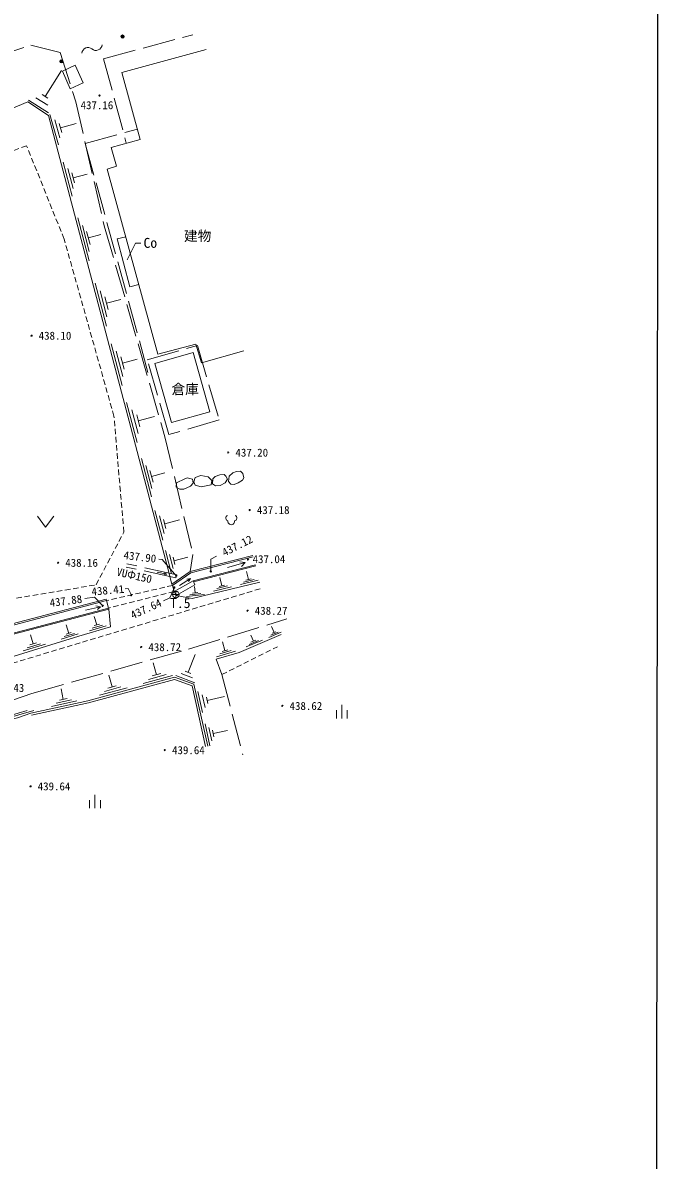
# Model space of a CAD drawing. Units: millimetres, scale not verified. Extents: x 5000 to 205306, y 4475 to 143512.
# Drawn here: x 176144 to 205306, y 36250 to 88368 of the extents above; entities that cross this region are included whole.
import ezdxf
from ezdxf.enums import TextEntityAlignment as Align

# ---------------------------------------------------------------- set-up
doc = ezdxf.new("R2010")
doc.units = ezdxf.units.MM
doc.header["$LTSCALE"] = 250
doc.linetypes.add('DASHED', pattern=[7.5, 6, -1.5])
doc.linetypes.add('USER2', pattern=[1.5, 1, -0.5])
for name, color, linetype, lineweight in [('図枠', 7, 'Continuous', 25), ('基準点プロット', 7, 'Continuous', 13), ('汎用Layer', 7, 'Continuous', 13), ('独標', 7, 'Continuous', 13), ('現況', 7, 'Continuous', 13)]:
    doc.layers.add(name, color=color, linetype=linetype, lineweight=lineweight)
doc.layers.add('基準点点名', color=7, linetype='Continuous')
doc.styles.add('ＭＳ ゴシック', font='')
doc.styles.get('ＭＳ ゴシック').set_extended_font_data('MS Gothic')

msp = doc.modelspace()

# ---------------------------------------------------------------- hatches: boundary and pattern name
at = {"layer": '独標'}
h = msp.add_hatch(color=256, dxfattribs=at)
edge = h.paths.add_edge_path()
edge.add_ellipse((179658.7, 85032.8), major_axis=(23, 19.3), ratio=1, start_angle=140, end_angle=-40)
h = msp.add_hatch(color=256, dxfattribs=at)
edge = h.paths.add_edge_path()
edge.add_ellipse((176546.8, 74030.3), major_axis=(23, 19.3), ratio=1, start_angle=140, end_angle=-40)
for points in [[(185532.4, 68672.2, 0.41422), (185562.4, 68642.2, 0.41422)], [(186514.7, 66040.4, 0.41422), (186544.7, 66010.4, 0.41422)], [(177735.3, 63625.7, 0.41422), (177765.3, 63595.7, 0.41422)], [(186441.3, 63769.3, 0.41422), (186471.3, 63739.3, 0.41422)], [(183150.7, 63004.7, 0.41422), (183180.7, 62974.7, 0.41422)], [(181093, 62138.6, 0.41422), (181123, 62108.6, 0.41422)], [(179778.9, 61652.5, 0.41422), (179808.9, 61622.5, 0.41422)], [(186417.9, 61427.1, 0.41422), (186447.9, 61397.1, 0.41422)], [(181544.7, 59760.3, 0.41422), (181574.7, 59730.3, 0.41422)], [(188011.9, 57064.6, 0.41422), (188041.9, 57034.6, 0.41422)], [(188011.9, 57064.6, 0.41422), (188041.9, 57034.6, 0.41422)], [(182627.9, 55039.2, 0.41421), (182657.9, 55009.2, 0.41421)]]:
    msp.add_hatch(color=256, dxfattribs=at).paths.add_polyline_path(points)
h = msp.add_hatch(color=256, dxfattribs=at)
edge = h.paths.add_edge_path()
edge.add_ellipse((184755, 63228.1), major_axis=(23, 19.3), ratio=1, start_angle=140, end_angle=-40)
h = msp.add_hatch(color=256, dxfattribs=at)
edge = h.paths.add_edge_path()
edge.add_ellipse((183088.8, 62497.5), major_axis=(23, 19.3), ratio=1, start_angle=140, end_angle=-40)
h = msp.add_hatch(color=256, dxfattribs=at)
edge = h.paths.add_edge_path()
edge.add_ellipse((176501.9, 53382.1), major_axis=(23, 19.3), ratio=1, start_angle=140, end_angle=-40)
at = {"layer": '現況'}
for points in [[(180790.9, 87733.3, 0.99999), (180640.9, 87733.3, 0.41421), (180715.9, 87658.3, 0.41421)], [(180790.9, 87733.3, 0.99999), (180640.9, 87733.3, 0.41421), (180715.9, 87658.3, 0.41421)], [(177991.2, 86599.6, 0.99999), (177841.2, 86599.6, 0.99999)], [(177991.2, 86599.6, 0.99999), (177841.2, 86599.6, 0.99999)]]:
    msp.add_hatch(color=256, dxfattribs=at).paths.add_polyline_path(points)

# ---------------------------------------------------------------- linework, layer by layer
at = {"layer": '図枠'}
msp.add_lwpolyline([(5040.7, 5000), (205168.5, 5044), (205305.7, 143512), (5000, 143509.7)], close=True, dxfattribs=at)
at = {"layer": '基準点プロット'}
for p, q in [((183006.8, 62165.7), (183306.8, 62165.7)), ((183156.8, 62015.7), (183156.8, 62315.7))]:
    msp.add_line(p, q, dxfattribs=at)
msp.add_circle((183156.8, 62165.7), 150, dxfattribs=at)
at = {"layer": '汎用Layer'}
for p, q in [((176818.3, 65754.8), (177193.3, 65254.8)), ((177568.3, 65754.8), (177193.3, 65254.8)), ((190513.6, 56871.6), (190513.6, 56496.6)), ((190763.6, 56496.6), (190763.6, 57121.6)), ((191013.6, 56871.6), (191013.6, 56496.6)), ((179199.3, 52749.3), (179199.3, 52374.3)), ((179449.3, 52374.3), (179449.3, 52999.3)), ((179699.3, 52749.3), (179699.3, 52374.3))]:
    msp.add_line(p, q, dxfattribs=at)
msp.add_lwpolyline([(180926.6, 77498.2), (181307.9, 78272), (181552.3, 78275.7)], dxfattribs=at)
for centre, radius, start, end in [((185582.6, 65672.1), 137.1, 116.40406, 254.79462), ((185810.7, 65672.1), 137.1, 285.20538, 63.59594), ((185696.7, 65521.1), 151.2, 172.84733, 7.15267)]:
    msp.add_arc(centre, radius, start, end, dxfattribs=at)
at = {"layer": '独標'}
for points in [[(185532.4, 68672.2, 0.41422), (185562.4, 68642.2, 0.41422)], [(186514.7, 66040.4, 0.41422), (186544.7, 66010.4, 0.41422)], [(177735.3, 63625.7, 0.41422), (177765.3, 63595.7, 0.41422)], [(186441.3, 63769.3, 0.41422), (186471.3, 63739.3, 0.41422)], [(183150.7, 63004.7, 0.41422), (183180.7, 62974.7, 0.41422)], [(181093, 62138.6, 0.41422), (181123, 62108.6, 0.41422)], [(179778.9, 61652.5, 0.41422), (179808.9, 61622.5, 0.41422)], [(186417.9, 61427.1, 0.41422), (186447.9, 61397.1, 0.41422)], [(181544.7, 59760.3, 0.41422), (181574.7, 59730.3, 0.41422)], [(188011.9, 57064.6, 0.41422), (188041.9, 57034.6, 0.41422)], [(188011.9, 57064.6, 0.41422), (188041.9, 57034.6, 0.41422)], [(182627.9, 55039.2, 0.41421), (182657.9, 55009.2, 0.41421)]]:
    msp.add_lwpolyline(points, format="xyb", close=True, dxfattribs=at)
for points in [[(183180.7, 63004.7), (182524.7, 63775.8), (182383.1, 63792.5)], [(184755, 63228.1), (184764.9, 63793.4), (185014.8, 63921.1)], [(179808.9, 61652.5), (179435.1, 62052), (178988.1, 61993.7)], [(181123, 62138.6), (180969.2, 62446.8), (180839.6, 62435.7)], [(183088.8, 62497.5), (182876.4, 62012.5), (182584.8, 61879.2)]]:
    msp.add_lwpolyline(points, dxfattribs=at)
for centre, start, end in [((179658.7, 85032.8), 0, 180), ((179658.7, 85032.8), 180, 0), ((176546.8, 74030.3), 360, 180), ((176546.8, 74030.3), 180, 360), ((185562.4, 68672.2), 0, 180), ((186544.7, 66040.4), 0, 180), ((177765.3, 63625.7), 0, 180), ((186471.3, 63769.3), 0, 180), ((184755, 63228.1), 360, 180), ((184755, 63228.1), 180, 360), ((183180.7, 63004.7), 0, 180), ((181123, 62138.6), 0, 180), ((183088.8, 62497.5), 0, 180), ((183088.8, 62497.5), 180, 0), ((179808.9, 61652.5), 0, 180), ((186447.9, 61427.1), 0, 180), ((181574.7, 59760.3), 0, 180), ((188041.9, 57064.6), 0, 180), ((188041.9, 57064.6), 0, 180), ((182657.9, 55039.2), 0, 180), ((176501.9, 53382.1), 360, 180), ((176501.9, 53382.1), 180, 360)]:
    msp.add_arc(centre, 30, start, end, dxfattribs=at)
at = {"layer": '現況', "linetype": 'DASHED'}
for p, q in [((179847, 86722.1), (183933.5, 87821.7)), ((179847, 86722.1), (180888, 82853.3)), ((179010.3, 82838.3), (181396.5, 83491.5)), ((179010.3, 82838.3), (181918.3, 72214.2)), ((183164.7, 62931.4), (180875, 63431.3)), ((183196.7, 63078), (180907, 63577.9)), ((183164.7, 62931.4), (183196.7, 63078))]:
    msp.add_line(p, q, dxfattribs=at)
at = {"layer": '現況'}
for p, q in [((180688.3, 86087.5), (184551, 87141.2)), ((177163.3, 84995.1), (177912, 86175.4)), ((177299.3, 84908.8), (177027.4, 85081.3)), ((177318.9, 84238.6), (176412.7, 84813.4)), ((177286.4, 84588.1), (176742.7, 84933)), ((177783.6, 82779.9), (177391.3, 84161.8)), ((177846.9, 83096.5), (177611.5, 83925.7)), ((177929.9, 83344.1), (177812.2, 83758.6)), ((177871, 83551.4), (178588, 83754.9)), ((178404.2, 80426.2), (177996.4, 81972.9)), ((178448.6, 80768.8), (178203.9, 81696.8)), ((178513.5, 81034), (178391.1, 81498)), ((178452.3, 81266), (179093.3, 81435)), ((179185.4, 77465.7), (178665.1, 79436.7)), ((179193.6, 77889.5), (178881.4, 79072.1)), ((179227.8, 78214.8), (179071.7, 78806.1)), ((179149.8, 78510.4), (179725.6, 78662.4)), ((180471.4, 78460.2), (180859.6, 78562.8)), ((181052.3, 76262.4), (180471.4, 78460.2)), ((179977.6, 74466.3), (179456.8, 76438.2)), ((181052.3, 76262.4), (181460.2, 76370.2)), ((180003.5, 74895.1), (179691, 76078.2)), ((180055.5, 75225.2), (179899.3, 75816.7)), ((179977.4, 75521), (180636.6, 75695.1)), ((180695.7, 71747.8), (180189.6, 73663.9)), ((180727.8, 72166.2), (180424.2, 73315.9)), ((180785.3, 72488.9), (180633.5, 73063.7)), ((180709.4, 72776.3), (181387.5, 72955.4)), ((181385, 69138.1), (180902.7, 70964.2)), ((181434.5, 69541.8), (181145.1, 70637.5)), ((181508.2, 69854.3), (181363.5, 70402.2)), ((181435.9, 70128.2), (182174.4, 70323.3)), ((182038, 66647), (181578.6, 68400.1)), ((182063.4, 67028.3), (181787.8, 68080.2)), ((182111.8, 67322), (181973.9, 67848)), ((182042.9, 67585), (182651.1, 67744.4)), ((182559.9, 64655.4), (182202.7, 66018.4)), ((182622.6, 64963.2), (182408.3, 65780.9)), ((182703.2, 65202.8), (182596, 65611.6)), ((182649.6, 65407.2), (183330.4, 65585.6)), ((182960.2, 63112.4), (182682.9, 64186)), ((183030, 63359.4), (182863.6, 64003.6)), ((183113.6, 63552.8), (183030.4, 63874.9)), ((183072, 63713.8), (183710.8, 63878.8)), ((185526.5, 63403), (186336.4, 63635.8)), ((182309.6, 63192.6), (182740.6, 63098.9)), ((186814.8, 63537.5), (183945.5, 62798.7)), ((186827.2, 63489.1), (183964.5, 62751.9)), ((186487.8, 62865.2), (186400.3, 63224.4)), ((182974.8, 62641.8), (183011.7, 62588.3)), ((183011.7, 62588.3), (183079.3, 62303.7)), ((183178.5, 62130.1), (184021.4, 62611.7)), ((183327.6, 62584), (183825.2, 62904.8)), ((184021.4, 62611.7), (183945.5, 62798.7)), ((185033.5, 62440.5), (185531.5, 62561.8)), ((185139.9, 62544.9), (185388.9, 62605.5)), ((185264.4, 62575.2), (185173.8, 62947.5)), ((186116.7, 62625.8), (186927.3, 62823.1)), ((186261.7, 62735.6), (186748.1, 62854)), ((186366.2, 62835.6), (186609.4, 62894.8)), ((183079.3, 62303.7), (183178.5, 62130.1)), ((183643.4, 62087.1), (184470.5, 62173.1)), ((183802.9, 62161.1), (184299.2, 62212.7)), ((183921.1, 62230.9), (184169.2, 62256.6)), ((184045.1, 62243.7), (184015.2, 62531.7)), ((184885.5, 62326), (185715.5, 62528.1)), ((179962, 61955.3), (173473, 60253.2)), ((179978.5, 61892.5), (173502.1, 60193.7)), ((180069.8, 61544.3), (173663.5, 59863.8)), ((179015.9, 61447.7), (179703, 61611.9)), ((180082.5, 61495.9), (173696.4, 59820.8)), ((179538, 60779.9), (179422.8, 61171)), ((178250.6, 60391.7), (178131.5, 60778.4)), ((179971.3, 60740.2), (179195.3, 60511.7)), ((179793.4, 60771.5), (179327.8, 60634.3)), ((179654.4, 60814.2), (179421.6, 60745.6)), ((187655.1, 60431.6), (187538.4, 60709.4)), ((187570.5, 60396), (187739.7, 60467.2)), ((176774.6, 59953.4), (176470.8, 59859.9)), ((176622.7, 59906.6), (176492.1, 60330.8)), ((178688.9, 60362.7), (177904.5, 60121.2)), ((178509, 60389.3), (178038.3, 60244.4)), ((178368.3, 60428), (178132.9, 60355.5)), ((185409.5, 59605.3), (185292.4, 60001.7)), ((186385.8, 59769.4), (187121, 60078.3)), ((186511.1, 59882.8), (186952.2, 60068.2)), ((186710, 60027.2), (186593.8, 60303.6)), ((186599.7, 59980.8), (186820.2, 60073.5)), ((187419.1, 60203.5), (187983.2, 60440.6)), ((187508.9, 60305.7), (187847.3, 60447.9)), ((177179.5, 59898), (176167.1, 59586.3)), ((176951.7, 59917.9), (176344.3, 59730.9)), ((183721, 58609.4), (184039.2, 59416.5)), ((185024.6, 59321.7), (185886.7, 59576.2)), ((185173.9, 59450.7), (185691.2, 59603.5)), ((185280.2, 59567.1), (185538.8, 59643.5)), ((182275.2, 58497.7), (182125.7, 59048.2)), ((180236.4, 57937.8), (180090.9, 58473.6)), ((181660.3, 58096.9), (183008.4, 58463)), ((181900.4, 58279), (182709.2, 58498.6)), ((182073, 58442.8), (182477.4, 58552.6)), ((183162.9, 58467.5), (184032.2, 58124.8)), ((183398.5, 58555.6), (183920.1, 58350)), ((183590.6, 58660.8), (183851.4, 58558)), ((179660.9, 57554), (180927.1, 57897.8)), ((179885.4, 57728.7), (180645.1, 57935)), ((180046.5, 57886.3), (180426.4, 57989.4)), ((177673.8, 57189.3), (178372.5, 57342.4)), ((177827.6, 57322.6), (178177, 57399.2)), ((178002.3, 57360.9), (177896.5, 57844)), ((184164, 57733.9), (184378.1, 56767.9)), ((184365.5, 57575.8), (184493.9, 56996.2)), ((184556.2, 57466.1), (184620.4, 57176.3)), ((184588.3, 57321.2), (185384.4, 57497.6)), ((175271.2, 56458), (176645, 56863.9)), ((175524.2, 56612.9), (176348.5, 56856.4)), ((177461.7, 57043.1), (178626.3, 57298.3)), ((184494.6, 56242.3), (184716.9, 55239.5)), ((184668, 56070.3), (184801.3, 55468.6)), ((184830.2, 55948.4), (184896.9, 55647.6)), ((184863.5, 55798), (185529.1, 55945.5))]:
    msp.add_line(p, q, dxfattribs=at)
at = {"layer": '現況', "linetype": 'USER2'}
for p, q in [((183011.7, 62588.3), (179978.5, 61892.5)), ((183079.3, 62303.7), (180069.8, 61544.3)), ((185263.6, 58505.8), (187822.3, 59780.3))]:
    msp.add_line(p, q, dxfattribs=at)
at = {"layer": '現況'}
for points in [[(180790.9, 87733.3, 0.99999), (180640.9, 87733.3, 0.41421), (180715.9, 87658.3, 0.41421)], [(180790.9, 87733.3, 0.99999), (180640.9, 87733.3, 0.41421), (180715.9, 87658.3, 0.41421)], [(177991.2, 86599.6, 0.99999), (177841.2, 86599.6, 0.99999)], [(177991.2, 86599.6, 0.99999), (177841.2, 86599.6, 0.99999)]]:
    msp.add_lwpolyline(points, format="xyb", close=True, dxfattribs=at)
at = {"layer": '現況', "linetype": 'DASHED'}
for points in [[(171230.3, 85541.9), (176511.3, 87344.2), (177857.6, 87003.8), (178571.3, 84749.5), (179881.4, 79059.3), (182658.6, 69397.3), (183943, 63998.9), (183813.9, 63221.6)], [(172168.4, 56136), (176566, 57636.5), (183735.1, 59671.9), (188243.2, 61051.8)], [(185002.7, 59210.9), (185263.6, 58505.8), (186229.1, 54825.8)]]:
    msp.add_lwpolyline(points, dxfattribs=at)
at = {"layer": '現況'}
for points in [[(178317.6, 85347.7), (178907.8, 85610.3), (178548, 86418.7), (177957.8, 86156.1)], [(182954.1, 70045.3), (182197.6, 72763), (183958.9, 73253.3), (184715.4, 70535.6)], [(185577, 67342.1), (185674.3, 67226.1), (185834.5, 67214.4), (186010.8, 67280.8), (186217.7, 67402.8), (186272.1, 67517.2), (186233.1, 67712.2), (186121.5, 67824.7), (185942.1, 67803), (185761.9, 67746.4), (185608.6, 67596.3)], [(183569.4, 67464.7), (183185.7, 67284.6), (183168.1, 67082.9), (183335.9, 66998.1), (183525.5, 67002.6), (183830.9, 67130), (183955.6, 67273.3), (183915.8, 67459), (183678.6, 67511.2)], [(184308.4, 67620.8), (184037.5, 67528.9), (183981.9, 67334), (184038.7, 67181.9), (184315.8, 67105.1), (184772.4, 67198.3), (184803.4, 67391.8), (184639.1, 67556.8)], [(184829.9, 67239.3), (184971.8, 67152.1), (185187.9, 67165.9), (185425.1, 67287.6), (185525.7, 67449.4), (185454.4, 67595.7), (185374.5, 67670.5), (185177, 67655.1), (184954.8, 67571.7), (184845.5, 67471.5)]]:
    msp.add_lwpolyline(points, close=True, dxfattribs=at)
for points in [[(180010.5, 81662.6), (180444.6, 81789.9), (180193.8, 82659.3), (181523.7, 83025), (180688.3, 86087.5)], [(182974.8, 62641.8), (182779.7, 63422.4), (181314.4, 69013.9), (178747.8, 78730.9), (177329, 84112.1), (176382, 84738.4), (172695.1, 83206.5)], [(186274.8, 73330.5), (184334.7, 72793.6), (184075.7, 73649), (182333.2, 73183), (180010.5, 81662.6)], [(186684.3, 63964), (183813.9, 63221.6), (182974.8, 62641.8)], [(186700.6, 63901), (183841.3, 63161.5), (183011.7, 62588.3)], [(186084.3, 63664.9), (186336.4, 63635.8), (186160.5, 63456.2)], [(182615.5, 63084.1), (182740.6, 63098.9), (182637.5, 63158)], [(183079.3, 62303.7), (183945.5, 62798.7), (186814.8, 63537.5)], [(183178.5, 62130.1), (183910.6, 61985.8), (186998.5, 62737.5)], [(183654.7, 62877.7), (183825.2, 62904.8), (183736.3, 62762.9)], [(179489.6, 61656.2), (179703, 61611.9), (179561, 61484.1)], [(180082.5, 61495.9), (180069.8, 61544.3), (179978.5, 61892.5), (179962, 61955.3)], [(172736.2, 58902.3), (173215.1, 58572.8), (178706.3, 60263.4), (180170.5, 60694.6), (180082.5, 61495.9)], [(187985.8, 60333.2), (186052.9, 59521), (185002.7, 59210.9)], [(176517.7, 56733.9), (179132.4, 57306.9), (183099.7, 58384.1), (183989.2, 58060.3), (184616.8, 55228.7)], [(176539.1, 56636.2), (179156.2, 57209.7), (183095.3, 58279.3), (183903.5, 57985.1), (184519.2, 55207.1)], [(173299.4, 55842.8), (175909, 56520.3), (176517.7, 56733.9)]]:
    msp.add_lwpolyline(points, dxfattribs=at)
at = {"layer": '現況', "linetype": 'USER2'}
for points in [[(174010.5, 61692), (179504, 62615.9), (180776.4, 65029.1), (180323.1, 70339.8), (178039.9, 78457.7), (176321.7, 82734.1), (170216.9, 80486.9), (167597.1, 78770.8)], [(187015.3, 62435.6), (178773.1, 59954), (173008.9, 58222.8), (162728.3, 55411.9)]]:
    msp.add_lwpolyline(points, dxfattribs=at)
at = {"layer": '現況', "linetype": 'DASHED'}
msp.add_lwpolyline([(182840.4, 69501.5), (181849.2, 72917.4), (184151.6, 73585.4), (185142.7, 70169.5)], close=True, dxfattribs=at)
at = {"layer": '現況'}
for centre, start, end in [((179134.4, 86949), 50.11748, 173.9725), ((179134.4, 86949), 50.11748, 173.9725), ((179134.4, 86949), 50.11748, 173.9725), ((179497.8, 87383.9), 230.11748, 353.9725), ((179497.8, 87383.9), 230.11748, 353.9725), ((179497.8, 87383.9), 230.11748, 353.9725)]:
    msp.add_arc(centre, 283.3, start, end, dxfattribs=at)

# ---------------------------------------------------------------- texts
at = {"layer": '基準点点名', "style": 'ＭＳ ゴシック'}
msp.add_text('T.5', height=458.2, dxfattribs=at).set_placement((183362.3, 61413.3), align=Align.BOTTOM_CENTER)
at = {"layer": '汎用Layer', "style": 'ＭＳ ゴシック'}
for s, p in [('建物', (183532.6, 78234.1)), ('倉庫', (182961, 71211.9))]:
    msp.add_text(s, height=458.2, dxfattribs=at).set_placement(p, align=Align.BOTTOM_LEFT)
msp.add_text('Co', height=458.2, rotation=0.868, dxfattribs=at).set_placement((181677.2, 78277.6), align=Align.MIDDLE_LEFT)
msp.add_text('VUΦ150', height=366.6, rotation=347.421, dxfattribs=at).set_placement((180383.9, 62936.5), align=Align.BOTTOM_LEFT)
at = {"layer": '独標', "style": 'ＭＳ ゴシック'}
for s, p in [('437.16', (179542.5, 84591.3)), ('438.10', (177621.8, 74030.3)), ('437.20', (186637.4, 68672.2)), ('437.18', (187619.7, 66040.4)), ('438.16', (178840.3, 63625.7)), ('437.04', (187424.1, 63791.5)), ('438.27', (187522.9, 61427.1)), ('438.72', (182649.7, 59760.3)), ('439.43', (175463.9, 57891.9)), ('438.62', (189116.9, 57064.6)), ('439.64', (183732.9, 55039.2)), ('439.64', (177576.9, 53382.1))]:
    msp.add_text(s, height=366.6, dxfattribs=at).set_placement(p, align=Align.MIDDLE_CENTER)
for s, rotation, p in [('437.12', 27.072, (185304.2, 64069)), ('437.90', 353.29, (180769.2, 63982.4)), ('438.41', 4.899, (179295.3, 62303.3)), ('437.88', 7.431, (177376.7, 61783.5)), ('437.64', 24.567, (181106.9, 61203.6))]:
    msp.add_text(s, height=366.6, rotation=rotation, dxfattribs=at).set_placement(p, align=Align.MIDDLE_LEFT)

doc.saveas('drawing.dxf')
